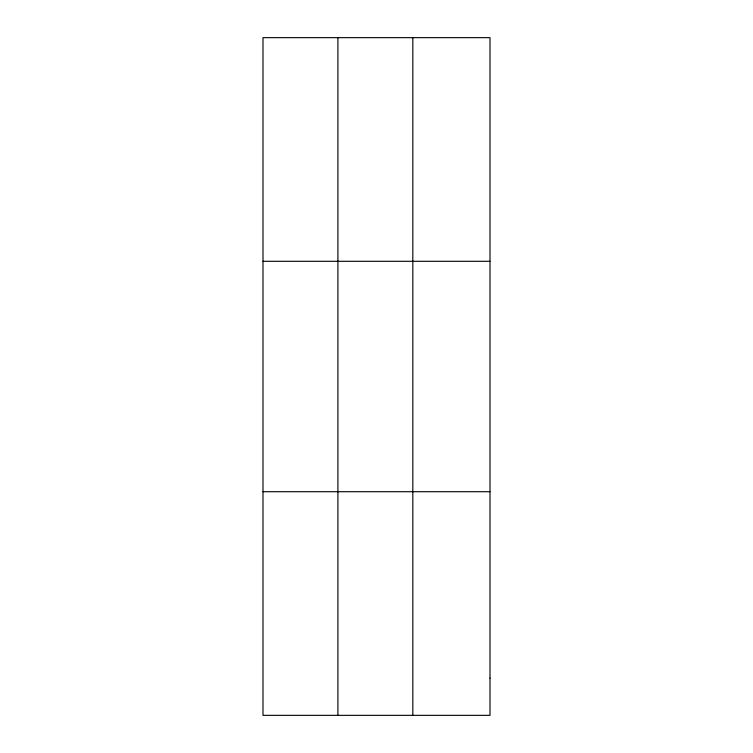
<?xml version="1.0" encoding="UTF-8"?>
<svg xmlns="http://www.w3.org/2000/svg" width="753" height="753" viewBox="0 0 753 753"><rect width="100%" height="100%" fill="white"/><g stroke="black" fill="none" stroke-linecap="round" stroke-linejoin="round"><path stroke-width="1.13" d="M337.909 715.35L337.909 37.65M412.823 715.35L412.823 37.65M262.995 261.291L490.005 261.291M262.995 491.709L490.005 491.709M490.005 678.077L490.005 715.35L262.995 715.35L262.995 37.65L490.005 37.65L490.005 678.077"/></g></svg>
